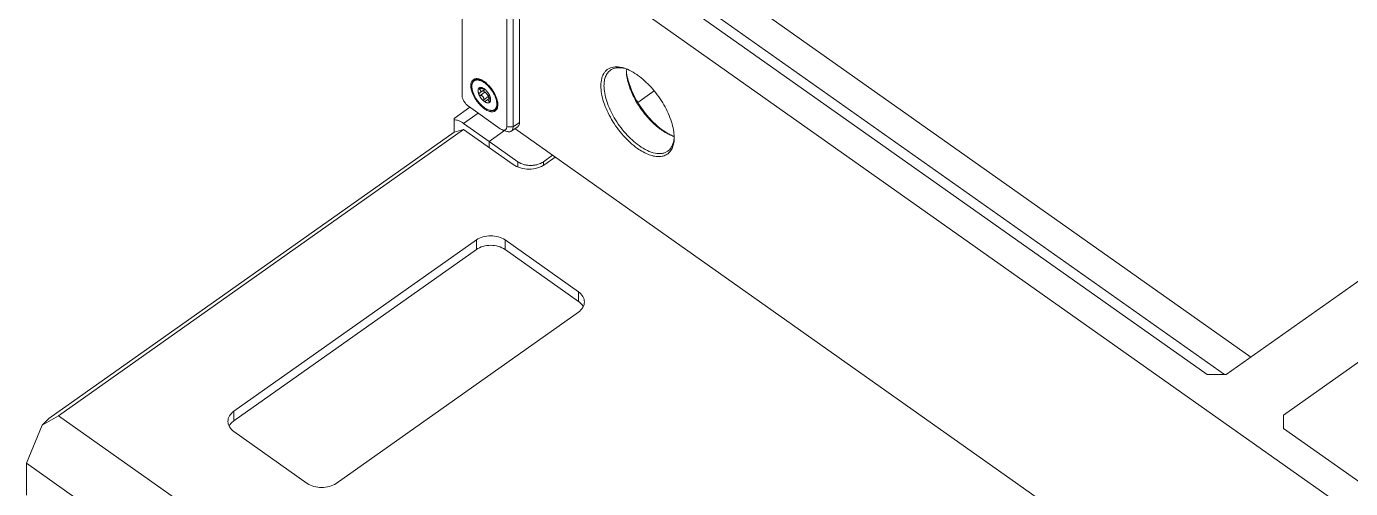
# Model space of a CAD drawing. Header units: millimetres. Extents: x 0 to 9253, y 0 to 2730.
# Drawn here: x 4928.4 to 5221.9, y 1959.7 to 2062.3 of the extents above; entities that cross this region are included whole.
import ezdxf

# ---------------------------------------------------------------- set-up
doc = ezdxf.new("R2010")
doc.units = ezdxf.units.MM
doc.layers.get('0').update_dxf_attribs({"lineweight": 13})

msp = doc.modelspace()

# ---------------------------------------------------------------- linework, layer by layer
at = {"color": 7, "linetype": 'Continuous'}
for p, q in [((5434.03, 2154.56), (5194.32, 1985.06)), ((5446.76, 2145.56), (5207.05, 1976.06)), ((5024.97, 2046.97), (5024.97, 2089.69)), ((5357.31, 1858.81), (5028.5, 2091.31)), ((5034.87, 2081.69), (5034.87, 2039.97)), ((5036.28, 2081.69), (5036.28, 2039.97)), ((5037.69, 2082.69), (5037.69, 2040.97)), ((5190.08, 1985.06), (5053.96, 2081.31)), ((5199.77, 1988.92), (5081.53, 2072.53)), ((5075.88, 2068.53), (5193.92, 1985.06)), ((5027.68, 2050.33), (5027.75, 2050.38)), ((5028.72, 2048.57), (5028.71, 2048.56)), ((5029.09, 2048.53), (5028.81, 2048.34)), ((5028.9, 2050.51), (5028.9, 2050.51)), ((5028.9, 2050.51), (5028.9, 2050.51)), ((5029.87, 2048.2), (5028.91, 2047.52)), ((5029.81, 2048.47), (5029.79, 2048.46)), ((5029.85, 2048.45), (5029.79, 2048.4)), ((5029.83, 2048.17), (5030.17, 2048.19)), ((5029.85, 2048.45), (5029.92, 2048.41)), ((5028.81, 2047.46), (5028.78, 2047.44)), ((5028.91, 2047.52), (5028.81, 2047.46)), ((5030.03, 2047.66), (5029.02, 2046.95)), ((5030.79, 2046.68), (5029.79, 2045.97)), ((5030.03, 2047.66), (5030.52, 2047.84)), ((5031.15, 2046.4), (5030.39, 2045.86)), ((5030.79, 2046.68), (5031.02, 2047.08)), ((5031.18, 2045.73), (5030.97, 2045.58)), ((5031.11, 2045.45), (5031.13, 2045.46)), ((5031.17, 2046.73), (5031.13, 2046.85)), ((5031.18, 2046.68), (5031.16, 2046.67)), ((5031.16, 2046.67), (5031.18, 2046.67)), ((5031.18, 2046.68), (5031.17, 2046.73)), ((5031.18, 2046.67), (5031.18, 2046.68)), ((5031.18, 2046.67), (5031.18, 2046.67)), ((5031.18, 2046.67), (5031.18, 2046.67)), ((5032.64, 2046.17), (5032.64, 2046.17)), ((5032.64, 2046.17), (5032.64, 2046.17)), ((5067.54, 2047.96), (5063.92, 2045.4)), ((5026.72, 2044.32), (5023.2, 2041.84)), ((5025.32, 2040.75), (5028.55, 2043.03)), ((5033.45, 2039.56), (5026.38, 2044.56)), ((5032.3, 2043.79), (5032.37, 2043.85)), ((5025.32, 2039.4), (4935.52, 1975.9)), ((5023.2, 2038.77), (5023.2, 2041.84)), ((5025.32, 2039.4), (5023.2, 2038.77)), ((5025.32, 2040.75), (5030.98, 2036.75)), ((5025.32, 2039.4), (5036.28, 2031.65)), ((5033.92, 2039.31), (5034.87, 2038.97)), ((5034.87, 2039.97), (5036.28, 2039.97)), ((5037.3, 2040.02), (5035.89, 2039.02)), ((5036.28, 2039.97), (5037.69, 2040.97)), ((5036.67, 2039.58), (5346.7, 1820.35)), ((5023.2, 2038.77), (4933.4, 1975.27)), ((5030.98, 2036.75), (5034.37, 2039.15)), ((5034.37, 2039.15), (5030.98, 2036.75)), ((5030.98, 2035.4), (5030.98, 2036.75)), ((5030.98, 2036.75), (5037.34, 2032.25)), ((5045.02, 2033.68), (5043, 2032.25)), ((5037.34, 2031.08), (5037.34, 2032.25)), ((5043, 2032.25), (5043, 2031.43)), ((5043.35, 2031.65), (5045.62, 2033.25)), ((5028.15, 2014.9), (4974.41, 1976.9)), ((5028.15, 2012.77), (5028.15, 2014.9)), ((5034.51, 2014.9), (5034.51, 2012.77)), ((5050.78, 2003.4), (5034.51, 2014.9)), ((4974.41, 1974.77), (5028.15, 2012.77)), ((5050.78, 2001.27), (5034.51, 2012.77)), ((5050.78, 2001.27), (5050.78, 2003.4)), ((4997.04, 1960.9), (5050.78, 1998.9)), ((5190.08, 1985.06), (5194.32, 1985.06)), ((4935.52, 1975.9), (4931.91, 1973.78)), ((4931.91, 1973.78), (4933.4, 1975.27)), ((5260.08, 1746.4), (4935.52, 1975.9)), ((4974.41, 1976.9), (4974.41, 1974.77)), ((5207.05, 1976.06), (5207.05, 1973.06)), ((4928.45, 1965.36), (4931.91, 1973.78)), ((4974.41, 1972.4), (4990.67, 1960.9)), ((5207.05, 1973.06), (5343.16, 1876.81)), ((4928.45, 1958.29), (4928.45, 1965.36)), ((5250.18, 1737.86), (4928.45, 1965.36))]:
    msp.add_line(p, q, dxfattribs=at)
for centre, radius, start, end in [((5058.58, 2045.68), 7.68, 70.5029, 73.6912), ((5058.37, 2045.06), 8.33, 69.1564, 70.5271), ((5058.18, 2044.58), 8.85, 67.2246, 69.1507), ((5068.84, 2052.58), 7.46, 178.1491, 180.0094), ((5029.89, 2048.96), 2.73, 179.5184, 180.0007), ((5028.26, 2049.5), 1, 119.9292, 125.2558), ((5028.33, 2049.56), 1, 120.3226, 125.2571), ((5028.34, 2049.54), 1.03, 114.0215, 120.3004), ((5028.35, 2049.52), 1.05, 113.4047, 114.0309), ((5029.07, 2048.21), 0.508, 134.0281, 135.7069), ((5028.48, 2046.37), 2.49, 54.7313, 56.4817), ((5027.07, 2045.77), 5.04, 54.564, 56.2128), ((5026.94, 2045.59), 5.27, 54.0834, 54.5753), ((5027.5, 2045.3), 3.95, 35.3929, 37.1183), ((5027.5, 2045.3), 3.95, 33.4584, 35.3949), ((5027.6, 2045.37), 3.82, 28.3529, 33.4912), ((5028.29, 2045.69), 3.06, 19.9126, 22.3124), ((5028.4, 2045.73), 2.94, 19.3137, 19.9063), ((5028.45, 2045.75), 2.9, 18.9813, 19.313), ((5028.47, 2045.75), 2.87, 18.8073, 18.9811), ((5028.48, 2045.76), 2.86, 18.6688, 18.8073), ((5031.72, 2044.61), 1, 305.2667, 310.601), ((5031.79, 2044.67), 1, 305.2672, 310.7711), ((5029.94, 2045.06), 2.73, 359.5184, 0.0007), ((5030.01, 2045.06), 2.8, 359.5184, 0.0007), ((5030.08, 2045.11), 2.81, 359.6745, 0.0003), ((5030.48, 2045.15), 2.44, 353.8088, 356.4328), ((5077.13, 2050.57), 13.8, 234.7296, 236.2319), ((5074.28, 2045.08), 7.59, 250.5271, 251.8465), ((5074.21, 2044.85), 7.36, 251.8511, 252.2953), ((5063.08, 2037.56), 8.91, 1.7239, 3.2492), ((5063.66, 2037.58), 8.33, 0.0102, 1.726)]:
    msp.add_arc(centre, radius, start, end, dxfattribs=at)
for points, knots in [([(5058.9, 2053.28), (5058.45, 2053.26), (5057.76, 2053.09), (5057, 2052.59), (5056.36, 2051.91), (5055.83, 2050.71), (5055.73, 2049.65), (5055.73, 2049.08)], [0, 0, 0, 0, 0.235287, 0.347536, 0.461397, 0.708582, 1, 1, 1, 1]), ([(5057.86, 2052.56), (5057.63, 2052.4), (5057.2, 2051.98), (5056.75, 2051.16), (5056.48, 2050.18), (5056.43, 2049.46), (5056.43, 2049.08)], [0, 0, 0, 0, 0.218575, 0.451653, 0.710357, 1, 1, 1, 1]), ([(5061.14, 2052.9), (5060.83, 2052.99), (5060.22, 2053.11), (5059.34, 2053.12), (5058.54, 2052.95), (5058.07, 2052.71), (5057.86, 2052.56)], [0, 0, 0, 0, 0.284239, 0.541093, 0.776534, 1, 1, 1, 1]), ([(5060.74, 2053.05), (5060.58, 2053.09), (5059.98, 2053.25), (5059.36, 2053.31), (5058.9, 2053.28)], [0, 0, 0, 0, 0.26902, 1, 1, 1, 1]), ([(5061.45, 2051.52), (5061.44, 2051.61), (5061.4, 2051.96), (5061.38, 2052.32), (5061.38, 2052.58)], [0, 0, 0, 0, 0.25854, 1, 1, 1, 1]), ([(5069.51, 2039.2), (5068.47, 2039.94), (5066.5, 2041.73), (5064.08, 2044.91), (5062.29, 2048.36), (5061.6, 2050.8), (5061.45, 2051.96)], [0, 0, 0, 0, 0.247996, 0.513792, 0.772261, 1, 1, 1, 1]), ([(5068.14, 2040.09), (5067.26, 2040.83), (5065.62, 2042.52), (5063.6, 2045.38), (5062.14, 2048.41), (5061.57, 2050.52), (5061.45, 2051.52)], [0, 0, 0, 0, 0.255356, 0.520694, 0.77515, 1, 1, 1, 1]), ([(5063.86, 2051.46), (5063.67, 2051.6), (5062.96, 2052.08), (5062.19, 2052.49), (5061.61, 2052.74)], [0, 0, 0, 0, 0.2646, 1, 1, 1, 1]), ([(5071.97, 2038.07), (5071.94, 2038.64), (5071.77, 2039.82), (5071.05, 2042.3), (5069.52, 2045.42), (5067.02, 2048.78), (5064.96, 2050.69), (5063.86, 2051.46)], [0, 0, 0, 0, 0.105671, 0.222703, 0.480636, 0.749092, 1, 1, 1, 1]), ([(5028.91, 2050.55), (5028.78, 2050.6), (5028.51, 2050.67), (5028.12, 2050.7), (5027.76, 2050.64), (5027.45, 2050.49), (5027.21, 2050.25), (5027.03, 2049.94), (5026.93, 2049.56), (5026.91, 2049.28), (5026.91, 2049.13)], [0, 0, 0, 0, 0.144915, 0.274145, 0.390691, 0.499997, 0.609306, 0.725837, 0.855094, 1, 1, 1, 1]), ([(5026.91, 2049.13), (5026.91, 2048.97), (5026.94, 2048.61), (5027.06, 2048.07), (5027.24, 2047.5), (5027.59, 2046.71), (5028.16, 2045.76), (5028.73, 2045.07), (5029.04, 2044.75)], [0, 0, 0, 0, 0.101594, 0.213539, 0.334505, 0.462698, 0.731404, 1, 1, 1, 1]), ([(5027.13, 2049.01), (5027.13, 2049.15), (5027.14, 2049.35), (5027.2, 2049.61), (5027.26, 2049.79), (5027.34, 2049.95), (5027.43, 2050.1), (5027.55, 2050.22), (5027.63, 2050.29), (5027.68, 2050.33)], [0, 0, 0, 0, 0.283345, 0.414706, 0.539907, 0.659852, 0.775647, 0.888522, 1, 1, 1, 1]), ([(5029.1, 2044.93), (5028.96, 2045.08), (5028.68, 2045.39), (5028.3, 2045.88), (5027.96, 2046.4), (5027.67, 2046.94), (5027.44, 2047.48), (5027.26, 2048.01), (5027.16, 2048.52), (5027.13, 2048.85), (5027.13, 2049.01)], [0, 0, 0, 0, 0.1329, 0.268235, 0.403524, 0.536288, 0.664177, 0.785105, 0.897398, 1, 1, 1, 1]), ([(5027.16, 2048.98), (5027.16, 2049.07), (5027.17, 2049.24), (5027.21, 2049.47), (5027.28, 2049.69), (5027.37, 2049.88), (5027.49, 2050.04), (5027.63, 2050.18), (5027.79, 2050.28), (5027.98, 2050.35), (5028.18, 2050.39), (5028.4, 2050.39), (5028.64, 2050.36), (5028.88, 2050.3), (5029.14, 2050.21), (5029.4, 2050.09), (5029.66, 2049.94), (5030.03, 2049.69), (5030.48, 2049.32), (5030.99, 2048.8), (5031.46, 2048.22), (5031.88, 2047.59), (5032.22, 2046.93), (5032.43, 2046.38), (5032.56, 2045.95), (5032.62, 2045.64), (5032.66, 2045.34), (5032.67, 2045.15), (5032.67, 2045.06)], [0, 0, 0, 0, 0.027495, 0.05307, 0.076848, 0.099092, 0.120176, 0.140583, 0.160874, 0.181623, 0.20335, 0.226477, 0.251305, 0.278019, 0.306706, 0.337363, 0.369924, 0.404265, 0.477539, 0.555486, 0.636, 0.716797, 0.795572, 0.870161, 0.905308, 0.938752, 0.970355, 1, 1, 1, 1]), ([(5029.1, 2044.96), (5028.95, 2045.1), (5028.68, 2045.4), (5028.31, 2045.89), (5027.98, 2046.41), (5027.69, 2046.93), (5027.46, 2047.47), (5027.29, 2047.99), (5027.18, 2048.48), (5027.16, 2048.81), (5027.16, 2048.96)], [0, 0, 0, 0, 0.133252, 0.268986, 0.40466, 0.537733, 0.665779, 0.786619, 0.898442, 1, 1, 1, 1]), ([(5027.75, 2050.38), (5027.79, 2050.41), (5027.88, 2050.46), (5028.02, 2050.52), (5028.17, 2050.56), (5028.38, 2050.6), (5028.66, 2050.59), (5028.89, 2050.54), (5029.01, 2050.51)], [0, 0, 0, 0, 0.113664, 0.22845, 0.345652, 0.466321, 0.72138, 1, 1, 1, 1]), ([(5027.76, 2050.38), (5027.82, 2050.41), (5027.96, 2050.47), (5028.19, 2050.52), (5028.44, 2050.53), (5028.71, 2050.49), (5028.99, 2050.42), (5029.28, 2050.3), (5029.58, 2050.15), (5029.78, 2050.03), (5029.88, 2049.96)], [0, 0, 0, 0, 0.097326, 0.199251, 0.308335, 0.426372, 0.554406, 0.692838, 0.841549, 1, 1, 1, 1]), ([(5028.9, 2050.51), (5028.81, 2050.54), (5028.64, 2050.57), (5028.38, 2050.58), (5028.15, 2050.56), (5028, 2050.51), (5027.94, 2050.48)], [0, 0, 0, 0, 0.278255, 0.535331, 0.77433, 1, 1, 1, 1]), ([(5028.71, 2048.56), (5028.68, 2048.53), (5028.62, 2048.46), (5028.56, 2048.32), (5028.53, 2048.17), (5028.52, 2047.99), (5028.53, 2047.8), (5028.56, 2047.6), (5028.62, 2047.38), (5028.68, 2047.24), (5028.71, 2047.17)], [0, 0, 0, 0, 0.091266, 0.189474, 0.297243, 0.416076, 0.54641, 0.687871, 0.839572, 1, 1, 1, 1]), ([(5028.69, 2048.48), (5028.69, 2048.5), (5028.68, 2048.52), (5028.69, 2048.55), (5028.7, 2048.56), (5028.71, 2048.56)], [0, 0, 0, 0, 0.521535, 0.759521, 1, 1, 1, 1]), ([(5028.81, 2048.34), (5028.8, 2048.35), (5028.77, 2048.37), (5028.74, 2048.41), (5028.71, 2048.45), (5028.7, 2048.47), (5028.69, 2048.48)], [0, 0, 0, 0, 0.288787, 0.555164, 0.793406, 1, 1, 1, 1]), ([(5029.85, 2048.45), (5029.8, 2048.49), (5029.69, 2048.55), (5029.52, 2048.63), (5029.36, 2048.69), (5029.2, 2048.72), (5029.06, 2048.72), (5028.93, 2048.7), (5028.81, 2048.65), (5028.75, 2048.6), (5028.72, 2048.57)], [0, 0, 0, 0, 0.162342, 0.313094, 0.45169, 0.578275, 0.693796, 0.80029, 0.900994, 1, 1, 1, 1]), ([(5029.02, 2048.55), (5028.99, 2048.56), (5028.94, 2048.58), (5028.86, 2048.6), (5028.81, 2048.6), (5028.76, 2048.59), (5028.73, 2048.58), (5028.72, 2048.57)], [0, 0, 0, 0, 0.299243, 0.576412, 0.70117, 0.813951, 1, 1, 1, 1]), ([(5028.81, 2048.34), (5028.85, 2048.31), (5028.93, 2048.25), (5029.03, 2048.15), (5029.09, 2048.06), (5029.12, 2047.99), (5029.13, 2047.93), (5029.13, 2047.87), (5029.13, 2047.81), (5029.11, 2047.76), (5029.08, 2047.68), (5029.01, 2047.6), (5028.95, 2047.54), (5028.91, 2047.52)], [0, 0, 0, 0, 0.143825, 0.278772, 0.403871, 0.463152, 0.520788, 0.577527, 0.634216, 0.691616, 0.750259, 0.871969, 1, 1, 1, 1]), ([(5029.17, 2050.43), (5029.14, 2050.44), (5029.06, 2050.47), (5028.97, 2050.5), (5028.9, 2050.51)], [0, 0, 0, 0, 0.256803, 1, 1, 1, 1]), ([(5029.92, 2050.01), (5029.75, 2050.13), (5029.43, 2050.33), (5029.08, 2050.49), (5028.91, 2050.55)], [0, 0, 0, 0, 0.525376, 1, 1, 1, 1]), ([(5029.79, 2048.4), (5029.78, 2048.4), (5029.77, 2048.39), (5029.75, 2048.39), (5029.73, 2048.39), (5029.69, 2048.39), (5029.62, 2048.4), (5029.52, 2048.41), (5029.41, 2048.44), (5029.28, 2048.47), (5029.15, 2048.51), (5029.07, 2048.54), (5029.02, 2048.55)], [0, 0, 0, 0, 0.017776, 0.04129, 0.071725, 0.10971, 0.208848, 0.336332, 0.485753, 0.649852, 0.822688, 1, 1, 1, 1]), ([(5029.41, 2050.33), (5029.39, 2050.34), (5029.31, 2050.37), (5029.23, 2050.41), (5029.17, 2050.43)], [0, 0, 0, 0, 0.255762, 1, 1, 1, 1]), ([(5029.76, 2048.06), (5029.76, 2048.07), (5029.76, 2048.09), (5029.77, 2048.11), (5029.77, 2048.13)], [0, 0, 0, 0, 0.275702, 1, 1, 1, 1]), ([(5029.78, 2048.47), (5029.79, 2048.47), (5029.79, 2048.47), (5029.8, 2048.47), (5029.81, 2048.47), (5029.83, 2048.46), (5029.84, 2048.45), (5029.85, 2048.45)], [0, 0, 0, 0, 0.111663, 0.198844, 0.309885, 0.605789, 1, 1, 1, 1]), ([(5029.79, 2048.46), (5029.78, 2048.46), (5029.78, 2048.46), (5029.78, 2048.47), (5029.78, 2048.47), (5029.78, 2048.47), (5029.78, 2048.47)], [0, 0, 0, 0, 0.355902, 0.628068, 0.829749, 1, 1, 1, 1]), ([(5029.79, 2048.46), (5029.79, 2048.45), (5029.79, 2048.44), (5029.8, 2048.42), (5029.8, 2048.41), (5029.79, 2048.4), (5029.79, 2048.4)], [0, 0, 0, 0, 0.328739, 0.585572, 0.792553, 1, 1, 1, 1]), ([(5029.87, 2048.2), (5029.88, 2048.21), (5029.91, 2048.23), (5029.95, 2048.28), (5029.97, 2048.33), (5029.98, 2048.36)], [0, 0, 0, 0, 0.234322, 0.475484, 1, 1, 1, 1]), ([(5032.92, 2044.88), (5032.92, 2045.09), (5032.88, 2045.54), (5032.7, 2046.22), (5032.42, 2046.93), (5032.05, 2047.64), (5031.6, 2048.33), (5031.08, 2048.97), (5030.52, 2049.54), (5030.12, 2049.87), (5029.92, 2050.01)], [0, 0, 0, 0, 0.102762, 0.217916, 0.343217, 0.475537, 0.611221, 0.746377, 0.877152, 1, 1, 1, 1]), ([(5029.92, 2048.41), (5029.94, 2048.39), (5030, 2048.35), (5030.09, 2048.27), (5030.16, 2048.2), (5030.2, 2048.16)], [0, 0, 0, 0, 0.255249, 0.526148, 1, 1, 1, 1]), ([(5030.21, 2048.17), (5030.19, 2048.19), (5030.09, 2048.27), (5029.99, 2048.35), (5029.92, 2048.41)], [0, 0, 0, 0, 0.257633, 1, 1, 1, 1]), ([(5030.04, 2049.85), (5030.18, 2049.75), (5030.47, 2049.52), (5030.88, 2049.13), (5031.26, 2048.69), (5031.63, 2048.22), (5031.95, 2047.72), (5032.23, 2047.21), (5032.46, 2046.69), (5032.59, 2046.35), (5032.64, 2046.17)], [0, 0, 0, 0, 0.1177, 0.241566, 0.369691, 0.49999, 0.63029, 0.758419, 0.882291, 1, 1, 1, 1]), ([(5030.65, 2047.68), (5030.58, 2047.77), (5030.44, 2047.94), (5030.29, 2048.09), (5030.21, 2048.17)], [0, 0, 0, 0, 0.50747, 1, 1, 1, 1]), ([(5055.73, 2049.08), (5055.73, 2048.52), (5055.85, 2047.31), (5056.51, 2044.76), (5058.03, 2041.51), (5060.57, 2038), (5062.71, 2036.01), (5063.86, 2035.2)], [0, 0, 0, 0, 0.102849, 0.218177, 0.475683, 0.746474, 1, 1, 1, 1]), ([(5056.43, 2049.08), (5056.43, 2048.54), (5056.55, 2047.39), (5057.18, 2044.95), (5058.63, 2041.84), (5061.07, 2038.48), (5063.12, 2036.58), (5064.21, 2035.81)], [0, 0, 0, 0, 0.102848, 0.218174, 0.475683, 0.746477, 1, 1, 1, 1]), ([(5026.38, 2044.56), (5026.28, 2044.63), (5026.09, 2044.78), (5025.74, 2045.14), (5025.44, 2045.56), (5025.2, 2046.01), (5025.07, 2046.34), (5024.99, 2046.67), (5024.97, 2046.87), (5024.97, 2046.97)], [0, 0, 0, 0, 0.122879, 0.253716, 0.524307, 0.65667, 0.782004, 0.897211, 1, 1, 1, 1]), ([(5028.78, 2047.44), (5028.76, 2047.42), (5028.72, 2047.39), (5028.7, 2047.33), (5028.69, 2047.31)], [0, 0, 0, 0, 0.500922, 1, 1, 1, 1]), ([(5028.69, 2047.31), (5028.69, 2047.28), (5028.68, 2047.24), (5028.7, 2047.19), (5028.71, 2047.17)], [0, 0, 0, 0, 0.483898, 1, 1, 1, 1]), ([(5028.71, 2047.17), (5028.77, 2047.01), (5028.92, 2046.71), (5029.21, 2046.29), (5029.49, 2045.97), (5029.73, 2045.75), (5029.85, 2045.66), (5029.92, 2045.61)], [0, 0, 0, 0, 0.250196, 0.508893, 0.762955, 0.884361, 1, 1, 1, 1]), ([(5029.02, 2046.95), (5028.99, 2046.95), (5028.92, 2046.96), (5028.85, 2047), (5028.79, 2047.04), (5028.75, 2047.09), (5028.72, 2047.14), (5028.71, 2047.17)], [0, 0, 0, 0, 0.245233, 0.498582, 0.626731, 0.754065, 1, 1, 1, 1]), ([(5029.02, 2046.95), (5029.08, 2046.95), (5029.2, 2046.93), (5029.36, 2046.87), (5029.51, 2046.78), (5029.64, 2046.66), (5029.73, 2046.5), (5029.79, 2046.33), (5029.8, 2046.15), (5029.79, 2046.03), (5029.79, 2045.97)], [0, 0, 0, 0, 0.120814, 0.243904, 0.368801, 0.495006, 0.621982, 0.749037, 0.875327, 1, 1, 1, 1]), ([(5030.03, 2047.66), (5030.01, 2047.67), (5029.98, 2047.69), (5029.93, 2047.73), (5029.88, 2047.78), (5029.84, 2047.83), (5029.81, 2047.89), (5029.78, 2047.95), (5029.76, 2048.01), (5029.76, 2048.04), (5029.76, 2048.06)], [0, 0, 0, 0, 0.112622, 0.23785, 0.371685, 0.50936, 0.645708, 0.775681, 0.894882, 1, 1, 1, 1]), ([(5029.92, 2045.61), (5029.89, 2045.63), (5029.84, 2045.68), (5029.8, 2045.77), (5029.78, 2045.87), (5029.78, 2045.94), (5029.79, 2045.97)], [0, 0, 0, 0, 0.234752, 0.486769, 0.745016, 1, 1, 1, 1]), ([(5030.14, 2045.61), (5030.13, 2045.6), (5030.09, 2045.58), (5030.03, 2045.57), (5029.97, 2045.58), (5029.93, 2045.6), (5029.92, 2045.61)], [0, 0, 0, 0, 0.246733, 0.488436, 0.736143, 1, 1, 1, 1]), ([(5029.92, 2045.61), (5029.97, 2045.57), (5030.09, 2045.5), (5030.27, 2045.4), (5030.44, 2045.34), (5030.61, 2045.3), (5030.76, 2045.29), (5030.9, 2045.32), (5031.03, 2045.37), (5031.1, 2045.42), (5031.13, 2045.46)], [0, 0, 0, 0, 0.163888, 0.316029, 0.455502, 0.582312, 0.697357, 0.802785, 0.902149, 1, 1, 1, 1]), ([(5030.79, 2046.68), (5030.78, 2046.73), (5030.74, 2046.83), (5030.68, 2046.98), (5030.59, 2047.12), (5030.5, 2047.26), (5030.39, 2047.39), (5030.27, 2047.5), (5030.15, 2047.59), (5030.07, 2047.64), (5030.03, 2047.66)], [0, 0, 0, 0, 0.118952, 0.246136, 0.378501, 0.512652, 0.645082, 0.772393, 0.891521, 1, 1, 1, 1]), ([(5030.2, 2045.68), (5030.2, 2045.67), (5030.18, 2045.65), (5030.16, 2045.62), (5030.14, 2045.61)], [0, 0, 0, 0, 0.257919, 1, 1, 1, 1]), ([(5030.2, 2045.68), (5030.23, 2045.71), (5030.29, 2045.78), (5030.35, 2045.83), (5030.39, 2045.86)], [0, 0, 0, 0, 0.515217, 1, 1, 1, 1]), ([(5030.39, 2045.86), (5030.41, 2045.88), (5030.47, 2045.91), (5030.55, 2045.94), (5030.61, 2045.94), (5030.66, 2045.94), (5030.7, 2045.93), (5030.75, 2045.9), (5030.81, 2045.85), (5030.87, 2045.78), (5030.92, 2045.68), (5030.95, 2045.61), (5030.97, 2045.58)], [0, 0, 0, 0, 0.131848, 0.253072, 0.31025, 0.365802, 0.420643, 0.475821, 0.590628, 0.715667, 0.852336, 1, 1, 1, 1]), ([(5031.07, 2046.34), (5031.05, 2046.35), (5031.02, 2046.36), (5030.96, 2046.4), (5030.89, 2046.47), (5030.83, 2046.57), (5030.8, 2046.64), (5030.79, 2046.68)], [0, 0, 0, 0, 0.104136, 0.220643, 0.479774, 0.749989, 1, 1, 1, 1]), ([(5030.97, 2047.18), (5030.99, 2047.13), (5031.05, 2047.03), (5031.1, 2046.91), (5031.13, 2046.85)], [0, 0, 0, 0, 0.445771, 1, 1, 1, 1]), ([(5031.13, 2046.85), (5031.11, 2046.88), (5031.07, 2046.99), (5031.01, 2047.1), (5030.97, 2047.18)], [0, 0, 0, 0, 0.245063, 1, 1, 1, 1]), ([(5030.97, 2045.58), (5030.97, 2045.55), (5030.99, 2045.52), (5031.01, 2045.48), (5031.03, 2045.46), (5031.05, 2045.44), (5031.08, 2045.44), (5031.1, 2045.44), (5031.11, 2045.44), (5031.11, 2045.45)], [0, 0, 0, 0, 0.337817, 0.483665, 0.611858, 0.722571, 0.81862, 0.90738, 1, 1, 1, 1]), ([(5031.17, 2045.55), (5031.16, 2045.53), (5031.15, 2045.5), (5031.14, 2045.47), (5031.13, 2045.46)], [0, 0, 0, 0, 0.562123, 1, 1, 1, 1]), ([(5031.13, 2045.46), (5031.13, 2045.46), (5031.16, 2045.49), (5031.18, 2045.52), (5031.19, 2045.54)], [0, 0, 0, 0, 0.246195, 1, 1, 1, 1]), ([(5031.15, 2046.4), (5031.15, 2046.44), (5031.15, 2046.49), (5031.15, 2046.56), (5031.15, 2046.6), (5031.15, 2046.63), (5031.15, 2046.65), (5031.16, 2046.66), (5031.16, 2046.67), (5031.16, 2046.67)], [0, 0, 0, 0, 0.419531, 0.586931, 0.724372, 0.832314, 0.912258, 0.966644, 1, 1, 1, 1]), ([(5031.18, 2045.79), (5031.16, 2045.9), (5031.15, 2046.1), (5031.15, 2046.3), (5031.15, 2046.4)], [0, 0, 0, 0, 0.525901, 1, 1, 1, 1]), ([(5031.18, 2045.79), (5031.18, 2045.75), (5031.18, 2045.69), (5031.18, 2045.61), (5031.17, 2045.57), (5031.17, 2045.55)], [0, 0, 0, 0, 0.522301, 0.77072, 1, 1, 1, 1]), ([(5031.19, 2045.54), (5031.21, 2045.57), (5031.25, 2045.64), (5031.29, 2045.76), (5031.31, 2045.89), (5031.31, 2046.03), (5031.31, 2046.18), (5031.27, 2046.4), (5031.23, 2046.56), (5031.19, 2046.67)], [0, 0, 0, 0, 0.096081, 0.199088, 0.310354, 0.430601, 0.560048, 0.698488, 1, 1, 1, 1]), ([(5032.64, 2046.17), (5032.69, 2045.98), (5032.76, 2045.7), (5032.81, 2045.32), (5032.81, 2045.15), (5032.81, 2045.06)], [0, 0, 0, 0, 0.526173, 0.770035, 1, 1, 1, 1]), ([(5032.89, 2045.11), (5032.89, 2045.14), (5032.89, 2045.25), (5032.88, 2045.36), (5032.87, 2045.45)], [0, 0, 0, 0, 0.242747, 1, 1, 1, 1]), ([(5029.04, 2044.75), (5029.11, 2044.68), (5029.39, 2044.41), (5029.68, 2044.17), (5029.92, 2044)], [0, 0, 0, 0, 0.259526, 1, 1, 1, 1]), ([(5032.67, 2045.04), (5032.67, 2044.93), (5032.66, 2044.74), (5032.6, 2044.46), (5032.51, 2044.22), (5032.38, 2044.01), (5032.21, 2043.85), (5032.01, 2043.73), (5031.79, 2043.65), (5031.53, 2043.62), (5031.26, 2043.64), (5030.97, 2043.71), (5030.67, 2043.82), (5030.36, 2043.97), (5030.04, 2044.16), (5029.72, 2044.39), (5029.4, 2044.66), (5029.2, 2044.85), (5029.1, 2044.96)], [0, 0, 0, 0, 0.062784, 0.120353, 0.173249, 0.222499, 0.269561, 0.316228, 0.364358, 0.415575, 0.471086, 0.531638, 0.597569, 0.66888, 0.745315, 0.826413, 0.911554, 1, 1, 1, 1]), ([(5032.3, 2043.79), (5032.25, 2043.76), (5032.15, 2043.7), (5031.99, 2043.64), (5031.82, 2043.6), (5031.64, 2043.58), (5031.45, 2043.58), (5031.18, 2043.62), (5030.83, 2043.72), (5030.4, 2043.92), (5029.95, 2044.19), (5029.52, 2044.53), (5029.24, 2044.79), (5029.1, 2044.93)], [0, 0, 0, 0, 0.045995, 0.092569, 0.140386, 0.18998, 0.241799, 0.296227, 0.413777, 0.543765, 0.685834, 0.838614, 1, 1, 1, 1]), ([(5029.92, 2044), (5030.1, 2043.87), (5030.47, 2043.64), (5030.96, 2043.44), (5031.33, 2043.35), (5031.65, 2043.32), (5031.97, 2043.35), (5032.24, 2043.45), (5032.42, 2043.57), (5032.57, 2043.72), (5032.75, 2043.96), (5032.89, 2044.36), (5032.92, 2044.7), (5032.92, 2044.88)], [0, 0, 0, 0, 0.165232, 0.311598, 0.377511, 0.438766, 0.549105, 0.60039, 0.650633, 0.701266, 0.753668, 0.867951, 1, 1, 1, 1]), ([(5032.81, 2045.04), (5032.81, 2044.91), (5032.8, 2044.67), (5032.71, 2044.34), (5032.59, 2044.11), (5032.47, 2043.95), (5032.41, 2043.88), (5032.37, 2043.85)], [0, 0, 0, 0, 0.287056, 0.545618, 0.780334, 0.891445, 1, 1, 1, 1]), ([(5032.91, 2044.88), (5032.89, 2044.77), (5032.86, 2044.56), (5032.75, 2044.27), (5032.61, 2044.07), (5032.48, 2043.93), (5032.41, 2043.87), (5032.37, 2043.85)], [0, 0, 0, 0, 0.275804, 0.530316, 0.769114, 0.885043, 1, 1, 1, 1]), ([(5032.45, 2043.91), (5032.48, 2043.94), (5032.55, 2044.01), (5032.67, 2044.16), (5032.79, 2044.4), (5032.87, 2044.73), (5032.89, 2044.97), (5032.89, 2045.1)], [0, 0, 0, 0, 0.108447, 0.219486, 0.454162, 0.712798, 1, 1, 1, 1]), ([(5023.2, 2041.54), (5023.54, 2041.55), (5024.31, 2041.38), (5024.97, 2040.99), (5025.32, 2040.75)], [0, 0, 0, 0, 0.444783, 1, 1, 1, 1]), ([(5033.92, 2039.31), (5033.84, 2039.34), (5033.68, 2039.41), (5033.53, 2039.51), (5033.45, 2039.56)], [0, 0, 0, 0, 0.474724, 1, 1, 1, 1]), ([(5034.87, 2039.97), (5034.87, 2039.91), (5034.86, 2039.78), (5034.81, 2039.6), (5034.73, 2039.45), (5034.61, 2039.33), (5034.47, 2039.26), (5034.3, 2039.24), (5034.11, 2039.25), (5033.99, 2039.28), (5033.92, 2039.31)], [0, 0, 0, 0, 0.144879, 0.274176, 0.390704, 0.500009, 0.609316, 0.725862, 0.855094, 1, 1, 1, 1]), ([(5036.28, 2039.97), (5036.28, 2039.87), (5036.27, 2039.68), (5036.19, 2039.41), (5036.07, 2039.18), (5035.95, 2039.07), (5035.89, 2039.02)], [0, 0, 0, 0, 0.289751, 0.548335, 0.78139, 1, 1, 1, 1]), ([(5037.3, 2040.02), (5037.37, 2040.07), (5037.48, 2040.18), (5037.61, 2040.41), (5037.68, 2040.68), (5037.69, 2040.87), (5037.69, 2040.97)], [0, 0, 0, 0, 0.218606, 0.451659, 0.710247, 1, 1, 1, 1]), ([(5069.16, 2039.31), (5069.07, 2039.37), (5068.73, 2039.62), (5068.39, 2039.88), (5068.14, 2040.09)], [0, 0, 0, 0, 0.244445, 1, 1, 1, 1]), ([(5035.89, 2039.02), (5035.83, 2038.98), (5035.68, 2038.91), (5035.43, 2038.87), (5035.15, 2038.89), (5034.96, 2038.94), (5034.87, 2038.97)], [0, 0, 0, 0, 0.218618, 0.451714, 0.710184, 1, 1, 1, 1]), ([(5070.18, 2038.65), (5070.12, 2038.69), (5069.87, 2038.83), (5069.63, 2038.98), (5069.46, 2039.1)], [0, 0, 0, 0, 0.245524, 1, 1, 1, 1]), ([(5070.59, 2038.51), (5070.5, 2038.57), (5070.13, 2038.78), (5069.78, 2039.02), (5069.51, 2039.2)], [0, 0, 0, 0, 0.243779, 1, 1, 1, 1]), ([(5071.17, 2038.15), (5071.09, 2038.18), (5070.75, 2038.34), (5070.42, 2038.51), (5070.18, 2038.65)], [0, 0, 0, 0, 0.242417, 1, 1, 1, 1]), ([(5070.56, 2034.6), (5070.77, 2034.75), (5071.15, 2035.11), (5071.58, 2035.81), (5071.86, 2036.64), (5071.95, 2037.25), (5071.97, 2037.57)], [0, 0, 0, 0, 0.223453, 0.458813, 0.715755, 1, 1, 1, 1]), ([(5071.62, 2037.99), (5071.54, 2038.03), (5071.19, 2038.19), (5070.84, 2038.37), (5070.59, 2038.51)], [0, 0, 0, 0, 0.242455, 1, 1, 1, 1]), ([(5071.75, 2037.92), (5071.7, 2037.93), (5071.51, 2038), (5071.32, 2038.08), (5071.17, 2038.15)], [0, 0, 0, 0, 0.244934, 1, 1, 1, 1]), ([(5071.71, 2035.67), (5071.76, 2035.81), (5071.93, 2036.44), (5071.99, 2037.09), (5071.99, 2037.58)], [0, 0, 0, 0, 0.232616, 1, 1, 1, 1]), ([(5063.86, 2035.2), (5064.67, 2034.63), (5065.91, 2033.91), (5067.63, 2033.42), (5068.77, 2033.33), (5069.79, 2033.52), (5070.65, 2033.99), (5071.32, 2034.73), (5071.6, 2035.34), (5071.71, 2035.67)], [0, 0, 0, 0, 0.319822, 0.455799, 0.576178, 0.684211, 0.785765, 0.888556, 1, 1, 1, 1]), ([(5064.21, 2035.81), (5064.79, 2035.39), (5065.93, 2034.71), (5067.67, 2034.09), (5069.05, 2034.01), (5069.98, 2034.26), (5070.38, 2034.47), (5070.56, 2034.6)], [0, 0, 0, 0, 0.311793, 0.579136, 0.803169, 0.903563, 1, 1, 1, 1]), ([(5036.28, 2031.65), (5036.77, 2031.3), (5037.92, 2030.78), (5039.82, 2030.52), (5041.71, 2030.78), (5042.86, 2031.3), (5043.35, 2031.65)], [0, 0, 0, 0, 0.240764, 0.5, 0.759237, 1, 1, 1, 1]), ([(5043, 2032.25), (5042.61, 2031.97), (5041.92, 2031.66), (5040.95, 2031.46), (5040.17, 2031.4), (5039.39, 2031.46), (5038.42, 2031.66), (5037.73, 2031.97), (5037.34, 2032.25)], [0, 0, 0, 0, 0.240425, 0.368968, 0.5, 0.631032, 0.759575, 1, 1, 1, 1]), ([(5034.51, 2014.9), (5034.07, 2015.21), (5033.03, 2015.68), (5031.33, 2015.9), (5029.63, 2015.68), (5028.59, 2015.21), (5028.15, 2014.9)], [0, 0, 0, 0, 0.240764, 0.5, 0.759237, 1, 1, 1, 1]), ([(5028.15, 2012.77), (5028.59, 2013.08), (5029.63, 2013.56), (5031.33, 2013.78), (5033.03, 2013.56), (5034.07, 2013.08), (5034.51, 2012.77)], [0, 0, 0, 0, 0.240764, 0.5, 0.759237, 1, 1, 1, 1]), ([(5052.09, 2001.15), (5052.09, 2001.35), (5052.03, 2001.78), (5051.67, 2002.61), (5051.16, 2003.12), (5050.78, 2003.4)], [0, 0, 0, 0, 0.232401, 0.473227, 1, 1, 1, 1]), ([(5050.78, 2001.27), (5050.86, 2001.22), (5051.17, 2000.98), (5051.44, 2000.7), (5051.61, 2000.47)], [0, 0, 0, 0, 0.260204, 1, 1, 1, 1]), ([(5050.78, 1998.9), (5051.16, 1999.17), (5051.67, 1999.68), (5052.03, 2000.51), (5052.09, 2000.94), (5052.09, 2001.15)], [0, 0, 0, 0, 0.526773, 0.767599, 1, 1, 1, 1]), ([(4974.41, 1976.9), (4974.02, 1976.62), (4973.51, 1976.11), (4973.15, 1975.28), (4973.09, 1974.85), (4973.09, 1974.65)], [0, 0, 0, 0, 0.526773, 0.767599, 1, 1, 1, 1]), ([(4973.58, 1973.97), (4973.63, 1974.04), (4973.87, 1974.34), (4974.17, 1974.6), (4974.41, 1974.77)], [0, 0, 0, 0, 0.240503, 1, 1, 1, 1]), ([(4973.09, 1974.65), (4973.09, 1974.44), (4973.15, 1974.01), (4973.51, 1973.18), (4974.02, 1972.67), (4974.41, 1972.4)], [0, 0, 0, 0, 0.232401, 0.473227, 1, 1, 1, 1]), ([(4990.67, 1960.9), (4991.11, 1960.58), (4992.15, 1960.11), (4993.85, 1959.89), (4995.56, 1960.11), (4996.6, 1960.58), (4997.04, 1960.9)], [0, 0, 0, 0, 0.240764, 0.5, 0.759237, 1, 1, 1, 1])]:
    msp.add_open_spline(points, degree=3, knots=knots, dxfattribs=at)
for points in [[(5051.61, 2000.47), (5051.69, 2000.35), (5051.77, 2000.22), (5051.84, 2000.09)], [(4973.35, 1973.59), (4973.41, 1973.72), (4973.49, 1973.85), (4973.58, 1973.97)]]:
    msp.add_open_spline(points, degree=3, dxfattribs=at)

doc.saveas('drawing.dxf')
